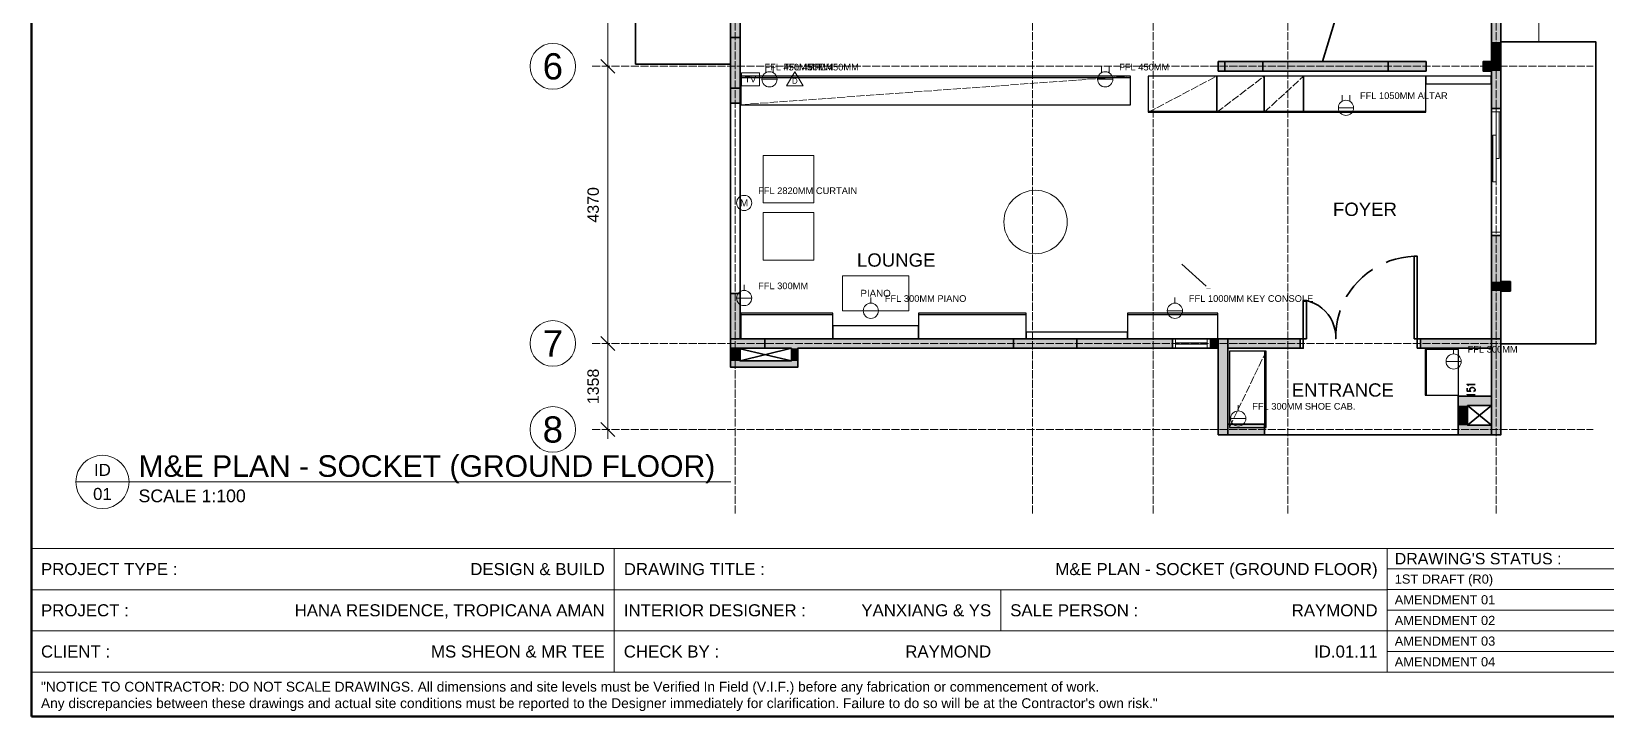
# Model space of a CAD drawing. Header units: millimetres. Extents: x 5 to 415, y 5 to 292.
# Drawn here: x 5 to 253.5, y 5 to 113 of the extents above; entities that cross this region are included whole.
import ezdxf
from ezdxf.enums import TextEntityAlignment as Align

# ---------------------------------------------------------------- set-up
doc = ezdxf.new("R2010")
doc.units = ezdxf.units.MM
doc.linetypes.add('DASHED', pattern=[1.524, 1.27, -0.254])
for name, color, linetype, lineweight in [('0-SHEET', 7, 'CONTINUOUS', 50), ('0-TITLE', 7, 'CONTINUOUS', 18), ('0-TITLE-TXT', 7, 'CONTINUOUS', 13), ('A-DOOR', 7, 'CONTINUOUS', 18), ('A-GRID', 8, 'DASHED', 13), ('A-GRID-TAG', 7, 'CONTINUOUS', 18), ('A-WALL', 250, 'CONTINUOUS', 35), ('A-WALL-FILL', 250, 'CONTINUOUS', 0), ('A-WIND', 7, 'CONTINUOUS', 13), ('I-DIM', 5, 'CONTINUOUS', 13), ('I-FURN', 7, 'CONTINUOUS', 13), ('I-JOIN', 6, 'CONTINUOUS', 25), ('I-JOIN-HIDDEN', 6, 'DASHED', 13), ('I-NOTE', 1, 'CONTINUOUS', 13), ('I-POWR', 1, 'CONTINUOUS', 18), ('I-ROOM', 7, 'CONTINUOUS', 13), ('I-TEXT', 7, 'CONTINUOUS', 13)]:
    doc.layers.add(name, color=color, linetype=linetype, lineweight=lineweight)
doc.styles.get("Standard").update_dxf_attribs({"font": 'arial.ttf'})

msp = doc.modelspace()

# ---------------------------------------------------------------- hatches: boundary and pattern name
at = {"layer": 'A-WALL-FILL', "true_color": 0x4d4d4d}
h = msp.add_hatch(color=7, dxfattribs=at)
h.dxf.hatch_style = 1
h.paths.add_polyline_path([(236.95, 138.06), (235.45, 138.06), (236.95, 111.39), (236.95, 138.06)])
h = msp.add_hatch(color=7, dxfattribs=at)
h.dxf.hatch_style = 1
h.paths.add_polyline_path([(235.45, 138.06), (236.95, 111.39), (235.45, 111.39), (235.45, 138.06)])
h = msp.add_hatch(color=7, dxfattribs=at)
h.dxf.hatch_style = 1
h.paths.add_polyline_path([(116.85, 116.13), (115.35, 116.13), (116.85, 107.89), (116.85, 116.13)])
h = msp.add_hatch(color=7, dxfattribs=at)
h.dxf.hatch_style = 1
h.paths.add_polyline_path([(115.35, 116.13), (116.85, 107.89), (115.35, 107.89), (115.35, 116.13)])
h = msp.add_hatch(color=7, dxfattribs=at)
h.dxf.hatch_style = 1
h.paths.add_polyline_path([(116.85, 104.09), (116.85, 112.09), (115.35, 104.09), (116.85, 104.09)])
h = msp.add_hatch(color=7, dxfattribs=at)
h.dxf.hatch_style = 1
h.paths.add_polyline_path([(116.85, 112.09), (115.35, 104.09), (115.35, 112.09), (116.85, 112.09)])
h = msp.add_hatch(color=7, dxfattribs=at)
h.dxf.hatch_style = 1
h.paths.add_polyline_path([(236.95, 111.39), (235.45, 111.39), (236.95, 108.29), (236.95, 111.39)])
h = msp.add_hatch(color=7, dxfattribs=at)
h.dxf.hatch_style = 1
h.paths.add_polyline_path([(235.45, 111.39), (236.95, 108.29), (235.45, 108.29), (235.45, 111.39)])
h = msp.add_hatch(color=7, dxfattribs=at)
h.dxf.hatch_style = 1
h.paths.add_polyline_path([(116.85, 107.89), (115.35, 107.89), (116.85, 101.73), (116.85, 107.89)])
h = msp.add_hatch(color=7, dxfattribs=at)
h.dxf.hatch_style = 1
h.paths.add_polyline_path([(115.35, 107.89), (116.85, 101.73), (115.35, 101.73), (115.35, 107.89)])
h = msp.add_hatch(color=7, dxfattribs=at)
h.dxf.hatch_style = 1
h.paths.add_polyline_path([(225.15, 108.29), (192.34, 108.29), (225.15, 106.79), (225.15, 108.29)])
h = msp.add_hatch(color=7, dxfattribs=at)
h.dxf.hatch_style = 1
h.paths.add_polyline_path([(192.34, 108.29), (225.15, 106.79), (192.34, 106.79), (192.34, 108.29)])
h = msp.add_hatch(color=7, dxfattribs=at)
h.dxf.hatch_style = 1
h.paths.add_polyline_path([(199.4, 106.79), (199.4, 108.29), (193.4, 106.79), (199.4, 106.79)])
h = msp.add_hatch(color=7, dxfattribs=at)
h.dxf.hatch_style = 1
h.paths.add_polyline_path([(199.4, 108.29), (193.4, 106.79), (193.4, 108.29), (199.4, 108.29)])
h = msp.add_hatch(color=7, dxfattribs=at)
h.dxf.hatch_style = 1
h.paths.add_polyline_path([(225.15, 106.79), (225.15, 108.29), (219.15, 106.79), (225.15, 106.79)])
h = msp.add_hatch(color=7, dxfattribs=at)
h.dxf.hatch_style = 1
h.paths.add_polyline_path([(225.15, 108.29), (219.15, 106.79), (219.15, 108.29), (225.15, 108.29)])
h = msp.add_hatch(color=7, dxfattribs=at)
h.dxf.hatch_style = 1
h.paths.add_polyline_path([(236.95, 108.29), (234.15, 108.29), (236.95, 106.79), (236.95, 108.29)])
h = msp.add_hatch(color=7, dxfattribs=at)
h.dxf.hatch_style = 1
h.paths.add_polyline_path([(234.15, 108.29), (236.95, 106.79), (234.15, 106.79), (234.15, 108.29)])
h = msp.add_hatch(color=7, dxfattribs=at)
h.dxf.hatch_style = 1
h.paths.add_polyline_path([(236.95, 106.79), (235.45, 106.79), (236.95, 100.89), (236.95, 106.79)])
h = msp.add_hatch(color=7, dxfattribs=at)
h.dxf.hatch_style = 1
h.paths.add_polyline_path([(235.45, 106.79), (236.95, 100.89), (235.45, 100.89), (235.45, 106.79)])
h = msp.add_hatch(color=7, dxfattribs=at)
h.dxf.hatch_style = 1
h.paths.add_polyline_path([(236.95, 80.89), (235.45, 80.89), (236.95, 73.59), (236.95, 80.89)])
h = msp.add_hatch(color=7, dxfattribs=at)
h.dxf.hatch_style = 1
h.paths.add_polyline_path([(235.45, 80.89), (236.95, 73.59), (235.45, 73.59), (235.45, 80.89)])
h = msp.add_hatch(color=7, dxfattribs=at)
h.dxf.hatch_style = 1
h.paths.add_polyline_path([(190.44, 72.59), (190.44, 72.51), (191.14, 72.61), (190.44, 72.59)])
h = msp.add_hatch(color=7, dxfattribs=at)
h.dxf.hatch_style = 1
h.paths.add_polyline_path([(190.44, 72.51), (191.14, 72.61), (191.14, 72.55), (190.44, 72.51)])
h = msp.add_hatch(color=7, dxfattribs=at)
h.dxf.hatch_style = 1
h.paths.add_polyline_path([(238.45, 73.59), (235.45, 73.59), (238.45, 72.09), (238.45, 73.59)])
h = msp.add_hatch(color=7, dxfattribs=at)
h.dxf.hatch_style = 1
h.paths.add_polyline_path([(235.45, 73.59), (238.45, 72.09), (235.45, 72.09), (235.45, 73.59)])
h = msp.add_hatch(color=7, dxfattribs=at)
h.dxf.hatch_style = 1
h.paths.add_polyline_path([(236.95, 72.09), (235.45, 72.09), (236.95, 64.59), (236.95, 72.09)])
h = msp.add_hatch(color=7, dxfattribs=at)
h.dxf.hatch_style = 1
h.paths.add_polyline_path([(235.45, 72.09), (236.95, 64.59), (235.45, 64.59), (235.45, 72.09)])
h = msp.add_hatch(color=7, dxfattribs=at)
h.dxf.hatch_style = 1
h.paths.add_polyline_path([(116.85, 71.73), (115.35, 71.73), (116.85, 64.59), (116.85, 71.73)])
h = msp.add_hatch(color=7, dxfattribs=at)
h.dxf.hatch_style = 1
h.paths.add_polyline_path([(115.35, 71.73), (116.85, 64.59), (115.35, 64.59), (115.35, 71.73)])
h = msp.add_hatch(color=7, dxfattribs=at)
h.dxf.hatch_style = 1
h.paths.add_polyline_path([(120.75, 64.59), (115.35, 64.59), (120.75, 63.09), (120.75, 64.59)])
h = msp.add_hatch(color=7, dxfattribs=at)
h.dxf.hatch_style = 1
h.paths.add_polyline_path([(115.35, 64.59), (120.75, 63.09), (115.35, 63.09), (115.35, 64.59)])
h = msp.add_hatch(color=7, dxfattribs=at)
h.dxf.hatch_style = 1
h.paths.add_polyline_path([(116.85, 63.09), (115.35, 63.09), (116.85, 61.09), (116.85, 63.09)])
h = msp.add_hatch(color=7, dxfattribs=at)
h.dxf.hatch_style = 1
h.paths.add_polyline_path([(115.35, 63.09), (116.85, 61.09), (115.35, 61.09), (115.35, 63.09)])
h = msp.add_hatch(color=7, dxfattribs=at)
h.dxf.hatch_style = 1
h.paths.add_polyline_path([(185.1, 64.59), (120.75, 64.59), (185.1, 63.09), (185.1, 64.59)])
h = msp.add_hatch(color=7, dxfattribs=at)
h.dxf.hatch_style = 1
h.paths.add_polyline_path([(120.75, 64.59), (185.1, 63.09), (120.75, 63.09), (120.75, 64.59)])
h = msp.add_hatch(color=7, dxfattribs=at)
h.dxf.hatch_style = 1
h.paths.add_polyline_path([(125.97, 63.09), (124.97, 63.09), (125.97, 61.09), (125.97, 63.09)])
h = msp.add_hatch(color=7, dxfattribs=at)
h.dxf.hatch_style = 1
h.paths.add_polyline_path([(124.97, 63.09), (125.97, 61.09), (124.97, 61.09), (124.97, 63.09)])
h = msp.add_hatch(color=7, dxfattribs=at)
h.dxf.hatch_style = 1
h.paths.add_polyline_path([(170.04, 64.59), (160.04, 64.59), (170.04, 63.09), (170.04, 64.59)])
h = msp.add_hatch(color=7, dxfattribs=at)
h.dxf.hatch_style = 1
h.paths.add_polyline_path([(160.04, 64.59), (170.04, 63.09), (160.04, 63.09), (160.04, 64.59)])
h = msp.add_hatch(color=7, dxfattribs=at)
h.dxf.hatch_style = 1
h.paths.add_polyline_path([(192.34, 64.59), (191.1, 64.59), (192.34, 63.09), (192.34, 64.59)])
h = msp.add_hatch(color=7, dxfattribs=at)
h.dxf.hatch_style = 1
h.paths.add_polyline_path([(191.1, 64.59), (192.34, 63.09), (191.1, 63.09), (191.1, 64.59)])
h = msp.add_hatch(color=7, dxfattribs=at)
h.dxf.hatch_style = 1
h.paths.add_polyline_path([(193.84, 64.59), (192.34, 64.59), (193.84, 49.44), (193.84, 64.59)])
h = msp.add_hatch(color=7, dxfattribs=at)
h.dxf.hatch_style = 1
h.paths.add_polyline_path([(192.34, 64.59), (193.84, 49.44), (192.34, 49.44), (192.34, 64.59)])
h = msp.add_hatch(color=7, dxfattribs=at)
h.dxf.hatch_style = 1
h.paths.add_polyline_path([(205.25, 64.59), (193.84, 64.59), (205.25, 63.09), (205.25, 64.59)])
h = msp.add_hatch(color=7, dxfattribs=at)
h.dxf.hatch_style = 1
h.paths.add_polyline_path([(193.84, 64.59), (205.25, 63.09), (193.84, 63.09), (193.84, 64.59)])
h = msp.add_hatch(color=7, dxfattribs=at)
h.dxf.hatch_style = 1
h.paths.add_polyline_path([(235.45, 64.59), (224.25, 64.59), (235.45, 63.09), (235.45, 64.59)])
h = msp.add_hatch(color=7, dxfattribs=at)
h.dxf.hatch_style = 1
h.paths.add_polyline_path([(224.25, 64.59), (235.45, 63.09), (224.25, 63.09), (224.25, 64.59)])
h = msp.add_hatch(color=7, dxfattribs=at)
h.dxf.hatch_style = 1
h.paths.add_polyline_path([(236.95, 64.59), (235.45, 64.59), (236.95, 49.44), (236.95, 64.59)])
h = msp.add_hatch(color=7, dxfattribs=at)
h.dxf.hatch_style = 1
h.paths.add_polyline_path([(235.45, 64.59), (236.95, 49.44), (235.45, 49.44), (235.45, 64.59)])
h = msp.add_hatch(color=7, dxfattribs=at)
h.dxf.hatch_style = 1
h.paths.add_polyline_path([(125.97, 61.09), (115.35, 61.09), (125.97, 60.09), (125.97, 61.09)])
h = msp.add_hatch(color=7, dxfattribs=at)
h.dxf.hatch_style = 1
h.paths.add_polyline_path([(115.35, 61.09), (125.97, 60.09), (115.35, 60.09), (115.35, 61.09)])
h = msp.add_hatch(color=7, dxfattribs=at)
h.dxf.hatch_style = 1
h.paths.add_polyline_path([(235.45, 55.53), (230.19, 55.53), (235.45, 54.03), (235.45, 55.53)])
h = msp.add_hatch(color=7, dxfattribs=at)
h.dxf.hatch_style = 1
h.paths.add_polyline_path([(230.19, 55.53), (235.45, 54.03), (230.19, 54.03), (230.19, 55.53)])
h = msp.add_hatch(color=7, dxfattribs=at)
h.dxf.hatch_style = 1
h.paths.add_polyline_path([(231.69, 54.03), (230.19, 54.03), (231.69, 50.94), (231.69, 54.03)])
h = msp.add_hatch(color=7, dxfattribs=at)
h.dxf.hatch_style = 1
h.paths.add_polyline_path([(230.19, 54.03), (231.69, 50.94), (230.19, 50.94), (230.19, 54.03)])
h = msp.add_hatch(color=7, dxfattribs=at)
h.dxf.hatch_style = 1
h.paths.add_polyline_path([(199.64, 51.1), (193.84, 51.1), (199.64, 49.44), (199.64, 51.1)])
h = msp.add_hatch(color=7, dxfattribs=at)
h.dxf.hatch_style = 1
h.paths.add_polyline_path([(193.84, 51.1), (199.64, 49.44), (193.84, 49.44), (193.84, 51.1)])
h = msp.add_hatch(color=7, dxfattribs=at)
h.dxf.hatch_style = 1
h.paths.add_polyline_path([(235.45, 50.94), (230.19, 50.94), (235.45, 49.44), (235.45, 50.94)])
h = msp.add_hatch(color=7, dxfattribs=at)
h.dxf.hatch_style = 1
h.paths.add_polyline_path([(230.19, 50.94), (235.45, 49.44), (230.19, 49.44), (230.19, 50.94)])

# ---------------------------------------------------------------- linework, layer by layer
at = {"layer": '0-SHEET'}
msp.add_lwpolyline([(5, 5), (415, 5), (415, 292), (5, 292)], close=True, dxfattribs=at)
at = {"layer": '0-TITLE'}
for p, q in [((5, 31.5), (415, 31.5)), ((97, 12), (97, 31.5)), ((219, 12), (219, 31.5)), ((219, 28.3), (287, 28.3)), ((5, 25), (219, 25)), ((158, 18.5), (158, 25)), ((219, 25.04), (287, 25.04)), ((219, 21.78), (287, 21.78)), ((5, 18.5), (219, 18.5)), ((219, 18.52), (287, 18.52)), ((219, 15.26), (287, 15.26)), ((5, 12), (415, 12))]:
    msp.add_line(p, q, dxfattribs=at)
at = {"layer": 'A-DOOR'}
for points in [[(235.45, 100.89), (236.95, 100.89), (236.95, 100.39), (235.45, 100.39), (235.45, 100.89)], [(235.45, 100.89), (235.45, 80.89), (236.95, 80.89), (236.95, 100.89), (235.45, 100.89)], [(236.69, 100.39), (236.69, 93.01), (236.19, 93.01), (236.19, 100.39), (236.69, 100.39)], [(236.19, 96.69), (236.19, 89.33), (235.69, 89.33), (235.69, 96.69), (236.19, 96.69)], [(235.45, 81.39), (235.45, 80.89), (236.95, 80.89), (236.95, 81.39), (235.45, 81.39)], [(191.1, 63.09), (185.1, 63.09), (185.1, 64.59), (191.1, 64.59), (191.1, 63.09)], [(185.1, 63.09), (185.6, 63.09), (185.6, 64.59), (185.1, 64.59), (185.1, 63.09)], [(185.6, 63.93), (190.6, 63.93)], [(185.6, 63.73), (190.6, 63.73)], [(190.6, 63.09), (191.1, 63.09), (191.1, 64.59), (190.6, 64.59), (190.6, 63.09)]]:
    msp.add_lwpolyline(points, dxfattribs=at)
at = {"layer": 'A-GRID'}
for p, q in [((116.1, 37), (116.1, 272)), ((163.04, 37), (163.04, 272)), ((182.04, 37), (182.04, 272)), ((203.34, 37), (203.34, 272)), ((236.2, 37), (236.2, 272)), ((93.5, 107.55), (251.5, 107.55)), ((93.5, 63.85), (251.5, 63.85)), ((93.5, 50.27), (251.5, 50.27))]:
    msp.add_line(p, q, dxfattribs=at)
at = {"layer": 'A-GRID-TAG'}
for centre in [(87.3, 107.55), (87.3, 63.85), (87.3, 50.27)]:
    msp.add_circle(centre, 3.6, dxfattribs=at)
at = {"layer": 'A-WALL'}
for points in [[(100.35, 107.89), (115.35, 107.89), (115.35, 156.18), (100.35, 156.18), (100.35, 107.89)], [(235.45, 100.89), (235.45, 106.79), (234.15, 106.79), (234.15, 108.29), (235.45, 108.29), (235.45, 138.06), (236.95, 138.06), (236.95, 100.89), (235.45, 100.89)], [(208.81, 108.29), (211.37, 116.76), (212.09, 116.74), (210.99, 117.7), (211.71, 117.68), (214.27, 124.36)], [(116.85, 101.73), (115.35, 101.73), (115.35, 116.13), (116.85, 116.13), (116.85, 101.73)], [(116.85, 112.09), (116.85, 104.09), (115.35, 104.09), (115.35, 112.09), (116.85, 112.09)], [(236.95, 73.59), (236.95, 111.39), (251.95, 111.39), (251.95, 63.79), (236.95, 63.79), (236.95, 72.09)], [(225.15, 108.29), (192.34, 108.29), (192.34, 106.79), (225.15, 106.79), (225.15, 108.29)], [(199.4, 106.79), (193.4, 106.79), (193.4, 108.29), (199.4, 108.29), (199.4, 106.79)], [(225.15, 106.79), (219.15, 106.79), (219.15, 108.29), (225.15, 108.29), (225.15, 106.79)], [(115.35, 71.73), (116.85, 71.73), (116.85, 101.73), (115.35, 101.73), (115.35, 71.73)], [(235.45, 80.89), (236.95, 80.89), (236.95, 100.89), (235.45, 100.89), (235.45, 80.89)], [(235.45, 64.59), (235.45, 80.89), (236.95, 80.89), (236.95, 73.59), (238.45, 73.59), (238.45, 72.09), (236.95, 72.09), (236.95, 64.59), (236.95, 49.44), (230.19, 49.44), (230.19, 55.53), (235.45, 55.53), (235.45, 63.09), (230.19, 63.09), (224.25, 63.09), (224.25, 64.59), (235.45, 64.59)], [(223.25, 77.59), (222.25, 77.51), (221.27, 77.37), (220.31, 77.15), (219.35, 76.85), (218.83, 76.63)], [(223.25, 64.59), (223.75, 64.59), (223.75, 77.59), (223.25, 77.59), (223.25, 64.59)], [(186.58, 76.35), (190.42, 72.89)], [(216.71, 75.53), (216.69, 75.53), (215.87, 74.95), (215.11, 74.31), (214.41, 73.63), (213.75, 72.87), (213.15, 72.07), (212.61, 71.23), (212.61, 71.21)], [(185.1, 64.59), (116.85, 64.59), (116.85, 71.73), (115.35, 71.73), (115.35, 64.59), (115.35, 60.09), (125.97, 60.09), (125.97, 63.09), (185.1, 63.09), (185.1, 64.59)], [(205.75, 64.59), (206.25, 64.59), (206.25, 70.59), (205.75, 70.59), (205.75, 64.59)], [(211.61, 69.03), (211.43, 68.51), (211.19, 67.55), (211.01, 66.57), (210.91, 65.57), (210.89, 64.59), (210.89, 65.27), (210.79, 65.95), (210.61, 66.61), (210.37, 67.25), (210.05, 67.87), (209.67, 68.43), (209.21, 68.95), (208.71, 69.41), (208.15, 69.81), (207.55, 70.13), (206.91, 70.39), (206.25, 70.59)], [(120.75, 63.09), (120.75, 64.59), (115.35, 64.59), (115.35, 63.09), (120.75, 63.09)], [(124.97, 63.09), (124.97, 61.09), (116.85, 61.09), (116.85, 63.09), (124.97, 63.09)], [(116.85, 61.09), (124.97, 63.09)], [(116.85, 62.97), (124.97, 61.09)], [(160.04, 64.59), (170.04, 64.59), (170.04, 63.09), (160.04, 63.09), (160.04, 64.59)], [(191.1, 64.59), (191.1, 63.09), (185.1, 63.09), (185.1, 64.59), (191.1, 64.59)], [(192.34, 63.09), (191.1, 63.09), (191.1, 64.59), (205.25, 64.59), (205.25, 63.09), (193.84, 63.09)], [(192.34, 64.59), (192.34, 49.44), (193.84, 49.44), (193.84, 64.59), (192.34, 64.59)], [(205.25, 63.09), (193.84, 63.09), (193.84, 51.1), (199.64, 51.1), (199.64, 49.44), (193.84, 49.44), (192.34, 49.44), (192.34, 63.09)], [(205.25, 63.09), (205.25, 64.59), (205.75, 64.59), (205.75, 63.09), (205.25, 63.09)], [(206.25, 64.59), (205.25, 64.59)], [(205.25, 63.09), (205.75, 63.09)], [(224.25, 64.59), (223.25, 64.59)], [(223.75, 63.09), (223.75, 64.59), (224.25, 64.59), (224.25, 63.09), (223.75, 63.09)], [(223.75, 63.09), (224.25, 63.09)], [(235.45, 64.59), (235.45, 49.44), (236.95, 49.44), (236.95, 64.59), (235.45, 64.59)], [(231.87, 57.15), (231.81, 57.23), (231.63, 57.37), (232.87, 57.37)], [(231.63, 56.79), (231.63, 56.33), (232.17, 56.29), (232.11, 56.33), (232.05, 56.47), (232.05, 56.61), (232.11, 56.73), (232.23, 56.83), (232.39, 56.87), (232.51, 56.87), (232.69, 56.83), (232.81, 56.73), (232.87, 56.61), (232.87, 56.47), (232.81, 56.33), (232.75, 56.29), (232.63, 56.25)], [(231.87, 55.53), (231.81, 55.63), (231.63, 55.75), (232.87, 55.75)], [(235.45, 54.03), (231.69, 50.94), (231.69, 54.03), (235.45, 54.03), (235.45, 50.94), (231.69, 50.94)], [(235.45, 50.94), (231.69, 54.03)], [(199.64, 49.44), (230.19, 49.44)]]:
    msp.add_lwpolyline(points, dxfattribs=at)
at = {"layer": 'A-WIND'}
msp.add_lwpolyline([(236.95, 111.39), (242.95, 111.39), (242.95, 157.58), (242.95, 163.58), (234.91, 163.58), (234.91, 209.47), (228.47, 209.47)], dxfattribs=at)
at = {"layer": 'I-DIM'}
for p, q in [((96, 106.05), (96, 141.1)), ((97.1, 106.45), (94.9, 108.65)), ((97.1, 106.45), (94.9, 108.65)), ((96, 62.35), (96, 109.05)), ((97.1, 62.75), (94.9, 64.95)), ((97.1, 62.75), (94.9, 64.95)), ((96, 48.77), (96, 65.35)), ((97.1, 49.17), (94.9, 51.37))]:
    msp.add_line(p, q, dxfattribs=at)
at = {"layer": 'I-FURN'}
for points in [[(120.5, 86), (128.5, 86), (128.5, 93.5), (120.5, 93.5)], [(120.5, 77), (128.5, 77), (128.5, 84.5), (120.5, 84.5)], [(133, 69), (143.5, 69), (143.5, 74.5), (133, 74.5)]]:
    msp.add_lwpolyline(points, close=True, dxfattribs=at)
msp.add_circle((163.5, 83), 5, dxfattribs=at)
at = {"layer": 'I-JOIN'}
for p, q in [((117, 105.8), (178.5, 105.8)), ((181.3, 100.5), (192.1, 100.5)), ((192.1, 100.5), (199.6, 100.5)), ((199.6, 100.5), (205.8, 100.5)), ((205.8, 100.5), (225.1, 100.5)), ((117, 68.4), (131.5, 68.4)), ((145, 68.4), (162, 68.4)), ((178, 68.4), (192.3, 68.4)), ((199.7, 50.6), (199.7, 62.6)), ((225.2, 55.7), (225.2, 62.9))]:
    msp.add_line(p, q, dxfattribs=at)
for points in [[(117, 101.5), (178.5, 101.5), (178.5, 106), (117, 106)], [(181.3, 100.3), (192.1, 100.3), (192.1, 106), (181.3, 106)], [(192.1, 100.3), (199.6, 100.3), (199.6, 106), (192.1, 106)], [(199.6, 100.3), (205.8, 100.3), (205.8, 106), (199.6, 106)], [(205.8, 100.3), (225.1, 100.3), (225.1, 106), (205.8, 106)], [(225.1, 104.8), (235.4, 104.8), (235.4, 106), (225.1, 106)], [(117, 64.6), (131.5, 64.6), (131.5, 68.6), (117, 68.6)], [(145, 64.6), (162, 64.6), (162, 68.6), (145, 68.6)], [(178, 64.6), (192.3, 64.6), (192.3, 68.6), (178, 68.6)], [(131.5, 64.6), (145, 64.6), (145, 66.6), (131.5, 66.6)], [(162, 64.6), (178, 64.6), (178, 65.6), (162, 65.6)], [(194.1, 50.6), (199.9, 50.6), (199.9, 62.6), (194.1, 62.6)], [(225, 55.7), (230.25, 55.7), (230.25, 62.9), (225, 62.9)]]:
    msp.add_lwpolyline(points, close=True, dxfattribs=at)
at = {"layer": 'I-JOIN-HIDDEN'}
for p, q in [((117, 101.5), (178.5, 106)), ((181.3, 100.3), (192.1, 106)), ((192.1, 100.3), (199.6, 106)), ((199.6, 100.3), (205.8, 106)), ((194.1, 50.6), (199.9, 62.6))]:
    msp.add_line(p, q, dxfattribs=at)
at = {"layer": 'I-POWR', "color": 1}
for p, q in [((120.9, 106.5), (120.9, 107.5)), ((122.1, 106.5), (122.1, 107.5)), ((173.9, 106.5), (173.9, 107.5)), ((175.1, 106.5), (175.1, 107.5)), ((120.3, 105.5), (122.7, 105.5)), ((173.3, 105.5), (175.7, 105.5)), ((211.9, 102), (211.9, 103)), ((213.1, 102), (213.1, 103)), ((211.3, 101), (213.7, 101)), ((117.5, 72.2), (117.5, 73.1)), ((116.3, 71), (118.7, 71)), ((137.5, 70.2), (137.5, 71.1)), ((185.5, 70.2), (185.5, 71.1)), ((136.3, 69), (138.7, 69)), ((184.3, 69), (186.7, 69)), ((229.5, 62.2), (229.5, 63.1)), ((228.3, 61), (230.7, 61)), ((195.5, 53.2), (195.5, 54.1)), ((194.3, 52), (196.7, 52))]:
    msp.add_line(p, q, dxfattribs=at)
at = {"layer": 'I-POWR', "color": 6}
for points in [[(117.1, 104.5), (119.9, 104.5), (119.9, 106.5), (117.1, 106.5)], [(124.2, 104.5), (126.8, 104.5), (125.5, 106.7)]]:
    msp.add_lwpolyline(points, close=True, dxfattribs=at)
at = {"layer": 'I-POWR', "color": 1}
for centre in [(121.5, 105.5), (174.5, 105.5), (212.5, 101), (117.5, 71), (137.5, 69), (185.5, 69), (229.5, 61), (195.5, 52)]:
    msp.add_circle(centre, 1.2, dxfattribs=at)
at = {"layer": 'I-POWR', "color": 4}
msp.add_circle((117.5, 86), 1.2, dxfattribs=at)
at = {"layer": 'I-TEXT'}
for p, q in [((12, 42), (20.4, 42)), ((20.4, 42), (115.4, 42))]:
    msp.add_line(p, q, dxfattribs=at)
msp.add_circle((16.2, 42), 4.2, dxfattribs=at)

# ---------------------------------------------------------------- texts
at = {"layer": '0-TITLE-TXT'}
for s, height, p in [("DRAWING'S STATUS :", 1.8, (220.2, 29.9)), ('PROJECT TYPE :', 1.9, (6.5, 28.25)), ('DRAWING TITLE :', 1.9, (98.5, 28.25)), ('1ST DRAFT (R0)', 1.45, (220.2, 26.67)), ('PROJECT :', 1.9, (6.5, 21.75)), ('INTERIOR DESIGNER :', 1.9, (98.5, 21.75)), ('SALE PERSON :', 1.9, (159.5, 21.75)), ('AMENDMENT 01', 1.45, (220.2, 23.41)), ('AMENDMENT 02', 1.45, (220.2, 20.15)), ('AMENDMENT 03', 1.45, (220.2, 16.89)), ('CLIENT :', 1.9, (6.5, 15.25)), ('CHECK BY :', 1.9, (98.5, 15.25)), ('AMENDMENT 04', 1.45, (220.2, 13.63)), ('"NOTICE TO CONTRACTOR: DO NOT SCALE DRAWINGS. All dimensions and site levels must be Verified In Field (V.I.F.) before any fabrication or commencement of work.', 1.55, (6.5, 9.7)), ('Any discrepancies between these drawings and actual site conditions must be reported to the Designer immediately for clarification. Failure to do so will be at the Contractor\'s own risk."', 1.55, (6.5, 7.1))]:
    msp.add_text(s, height=height, dxfattribs=at).set_placement(p, align=Align.MIDDLE_LEFT)
for s, p in [('DESIGN & BUILD', (95.5, 28.25)), ('M&E PLAN - SOCKET (GROUND FLOOR)', (217.5, 28.25)), ('HANA RESIDENCE, TROPICANA AMAN', (95.5, 21.75)), ('YANXIANG & YS', (156.5, 21.75)), ('RAYMOND', (217.5, 21.75)), ('MS SHEON & MR TEE', (95.5, 15.25)), ('RAYMOND', (156.5, 15.25)), ('ID.01.11', (217.5, 15.25))]:
    msp.add_text(s, height=1.9, dxfattribs=at).set_placement(p, align=Align.MIDDLE_RIGHT)
at = {"layer": 'A-GRID-TAG'}
for s, p in [('6', (87.3, 107.55)), ('7', (87.3, 63.85)), ('8', (87.3, 50.27))]:
    msp.add_text(s, height=4.14, dxfattribs=at).set_placement(p, align=Align.MIDDLE_CENTER)
at = {"layer": 'I-DIM'}
for s, p in [('4370', (95.1, 85.7)), ('1358', (95.1, 57.06))]:
    msp.add_text(s, height=1.8, rotation=90, dxfattribs=at).set_placement(p, align=Align.BOTTOM_CENTER)
at = {"layer": 'I-FURN'}
msp.add_text('PIANO', height=1.1, dxfattribs=at).set_placement((138.25, 71.75), align=Align.MIDDLE_CENTER)
at = {"layer": 'I-NOTE', "color": 1}
for s, p in [('FFL 450MM TV', (120.7, 106.9)), ('FFL 450MM', (123.7, 106.9)), ('FFL 450MM', (127.7, 106.9)), ('FFL 450MM', (176.7, 106.9)), ('FFL 1050MM ALTAR', (214.7, 102.4)), ('FFL 2820MM CURTAIN', (119.7, 87.4)), ('FFL 300MM', (119.7, 72.4)), ('FFL 300MM PIANO', (139.7, 70.4)), ('FFL 1000MM KEY CONSOLE', (187.7, 70.4)), ('FFL 300MM', (231.7, 62.4)), ('FFL 300MM SHOE CAB.', (197.7, 53.4))]:
    msp.add_text(s, height=1.05, dxfattribs=at).set_placement(p)
at = {"layer": 'I-POWR', "color": 6}
for s, height, p in [('TV', 1, (118.5, 105.5)), ('D', 0.9, (125.5, 105.25))]:
    msp.add_text(s, height=height, dxfattribs=at).set_placement(p, align=Align.MIDDLE_CENTER)
at = {"layer": 'I-POWR', "color": 4}
msp.add_text('M', height=1.1, dxfattribs=at).set_placement((117.5, 86), align=Align.MIDDLE_CENTER)
at = {"layer": 'I-ROOM'}
for s, p in [('FOYER', (215.5, 85)), ('LOUNGE', (141.5, 77)), ('ENTRANCE', (212, 56.5))]:
    msp.add_text(s, height=2.1, dxfattribs=at).set_placement(p, align=Align.MIDDLE_CENTER)
at = {"layer": 'I-TEXT'}
for s, p in [('ID', (16.2, 43.9)), ('01', (16.2, 40.1))]:
    msp.add_text(s, height=1.9, dxfattribs=at).set_placement(p, align=Align.MIDDLE_CENTER)
for s, height, p in [('M&E PLAN - SOCKET (GROUND FLOOR)', 3.4, (21.9, 42.8)), ('SCALE 1:100', 2, (21.9, 38.8))]:
    msp.add_text(s, height=height, dxfattribs=at).set_placement(p)

doc.saveas('drawing.dxf')
